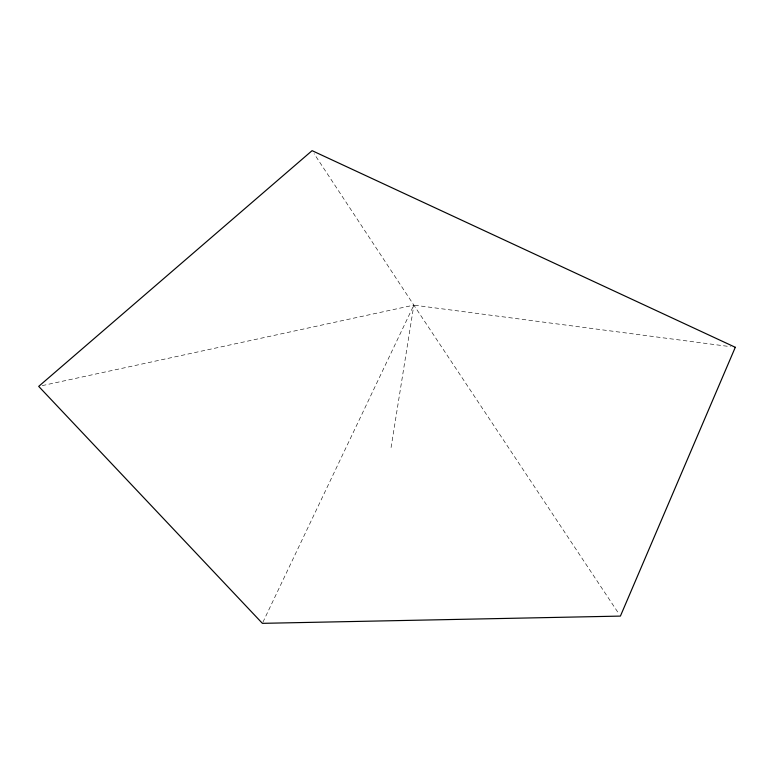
<?xml version="1.0" encoding="UTF-8"?>
<svg xmlns="http://www.w3.org/2000/svg" width="774" height="774" viewBox="0 0 774 774"><rect width="100%" height="100%" fill="white"/><g stroke="black" fill="none" stroke-linecap="round" stroke-linejoin="round"><path stroke-width="0.58" stroke-dasharray="3.87 2.9" d="M391.073 447.536L413.848 305.13L314.08 153.687M262.899 622.248L413.848 305.13L730.521 346.665M42.241 385.616L413.848 305.13L619.074 614.082"/><path stroke-width="1.16" d="M735.3 347.294L620.409 616.094L262.386 623.341L38.7 386.381L312.086 150.659L735.3 347.294"/></g></svg>
